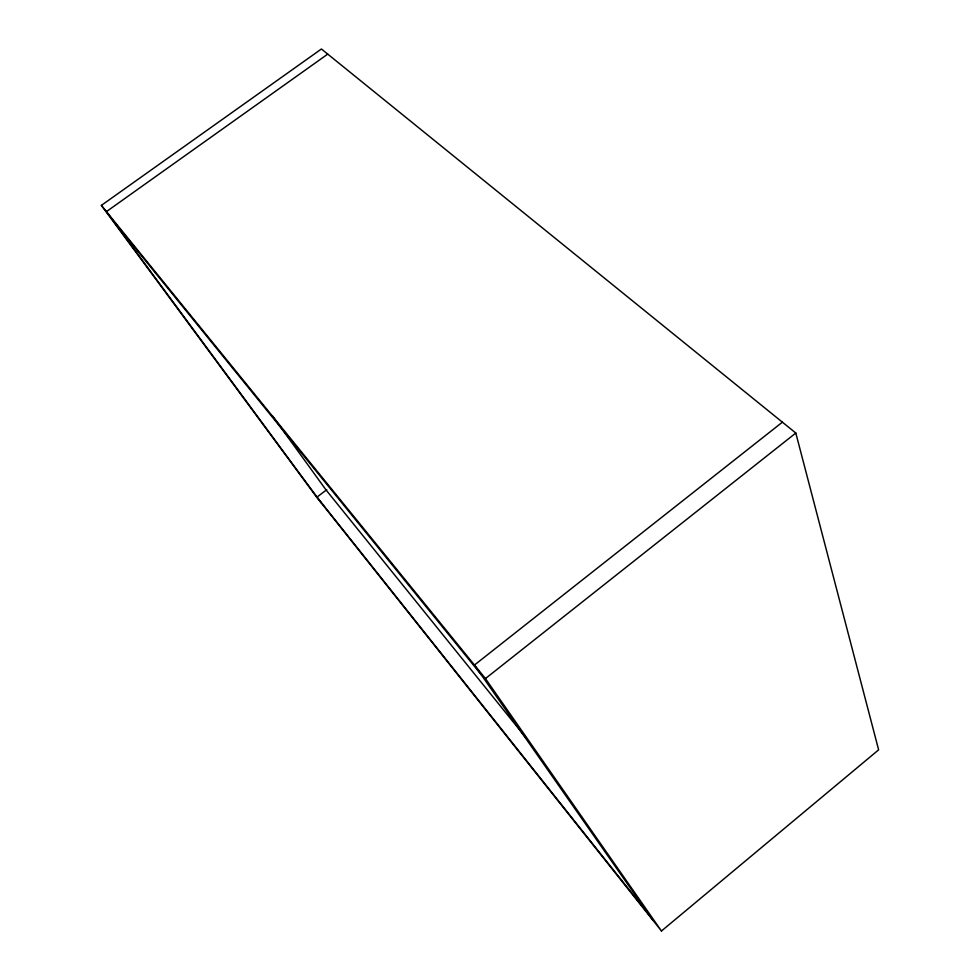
<?xml version="1.0" encoding="UTF-8"?>
<svg xmlns="http://www.w3.org/2000/svg" width="980" height="980" viewBox="0 0 980 980"><rect width="100%" height="100%" fill="white"/><g stroke="black" fill="none" stroke-linecap="round" stroke-linejoin="round"><path stroke-width="1.47" d="M661.463 931L878.631 749.847L795.809 433.038L321.416 49L101.369 205.383L316.516 496.934L661.463 931L485.443 678.577L101.369 205.383M782.383 422.172L474.455 665.04L652.521 919.742M485.443 678.577L795.809 433.038M326.744 489.706L316.993 497.093L649.103 914.855M327.737 54.121L106.428 211.619L321.538 503.255M113.79 221.615L481.156 674.62M525.672 737.413L326.181 490.123L272.477 415.937"/></g></svg>
